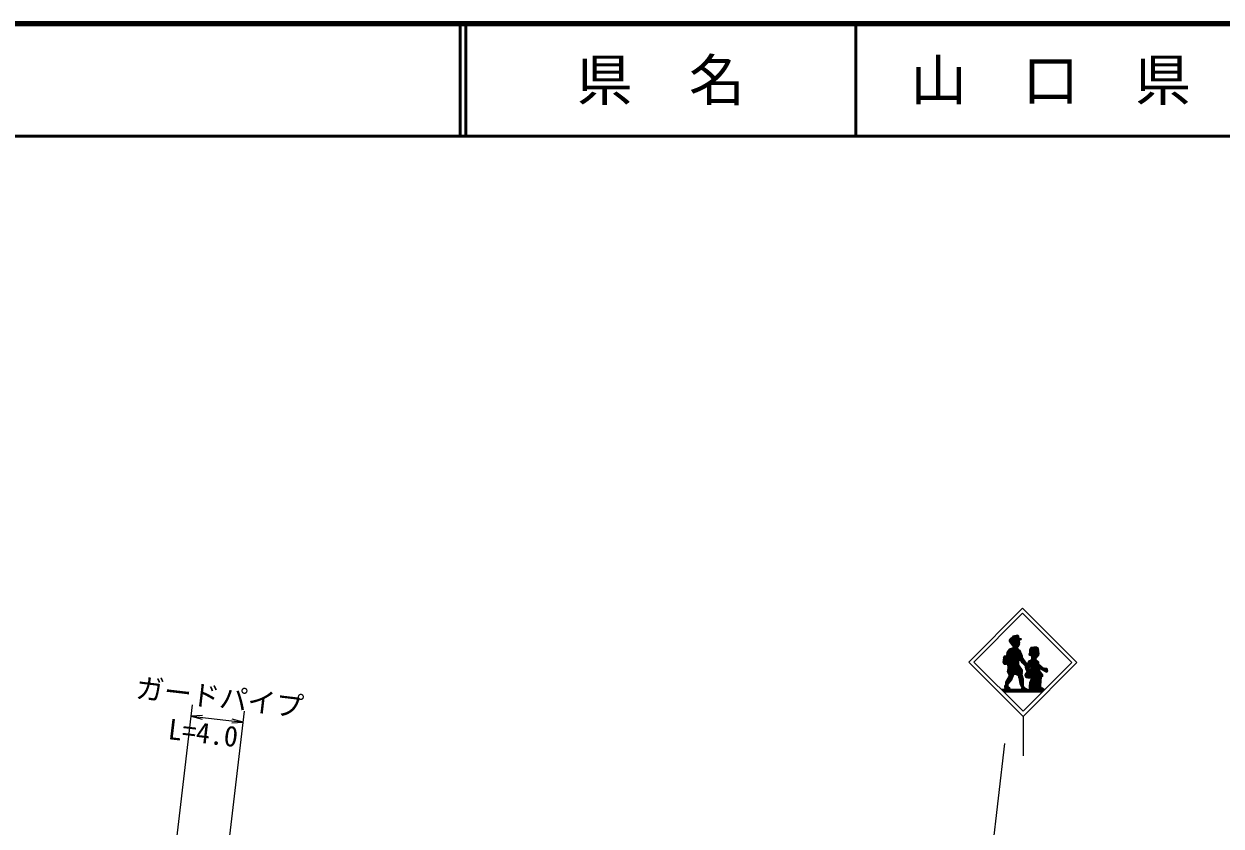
# Model space of a CAD drawing. Units: millimetres, scale not verified. Extents: x 40000 to 680000, y 20000 to 380000.
# Drawn here: x 258868 to 365556, y 308554 to 380000 of the extents above; entities that cross this region are included whole.
import ezdxf
from ezdxf.enums import TextEntityAlignment as Align

# ---------------------------------------------------------------- set-up
doc = ezdxf.new("R2010")
doc.units = ezdxf.units.MM
doc.header["$LTSCALE"] = 1000
for name, color, linetype, lineweight in [('M-STR-HTXT', 7, 'Continuous', 13), ('M-STR-STRC', 7, 'Continuous', 13), ('M-TTL', 2, 'Continuous', 140), ('M-TTL-LINE', 7, 'Continuous', 50)]:
    doc.layers.add(name, color=color, linetype=linetype, lineweight=lineweight)
doc.layers.add('M-TTL-TXT', color=7, linetype='Continuous')
doc.styles.add('ＭＳ ゴシック', font='')
doc.styles.get('ＭＳ ゴシック').set_extended_font_data('MS Gothic')

# ---------------------------------------------------------------- blocks, each defined once
blk = doc.blocks.new('open_arrow')
at = {"color": 0, "linetype": 'Continuous', "lineweight": -2}
blk.add_lwpolyline([(7.5, 1.25), (0, 0), (7.5, -1.25)], dxfattribs=at)

msp = doc.modelspace()

# ---------------------------------------------------------------- hatches: boundary and pattern name
at = {"layer": 'M-STR-STRC'}
h = msp.add_hatch(dxfattribs=at)
h.set_pattern_fill('USER', color=256, style=0, pattern_type=2)
h.set_pattern_definition([(45, (347458, 325549), (-28.28427, 28.28427), [])])
h.paths.add_polyline_path([(347458, 325549), (346988, 325460), (346962, 325384), (346784, 325244, 0.45515), (346720, 324951), (347038, 324589), (347038, 324423), (346682, 324296), (346453, 324003), (346440, 323711), (346237, 323698), (346161, 323545), (346122, 323125, 0.48538), (346415, 322979), (346517, 323068), (346555, 322559), (346504, 322330), (346644, 322038), (346644, 321885), (346351, 321376), (346351, 321109, 0.4249), (346262, 320905), (346449, 320714), (345968, 320714), (346193, 320489), (349620, 320489), (349846, 320714), (349698, 320714), (349693, 320791, 0.49263), (349636, 320851), (349539, 320870, -0.16717), (349469, 321010), (349507, 321503), (349520, 321821), (349359, 320714, -0.29644), (349260, 320827), (349112, 321325), (349112, 321707), (348992, 321677), (348763, 321115, 0.19412), (348775, 320943), (348963, 320749), (348965, 320714), (346795, 320714, 0.32311), (346720, 320822), (346606, 320911, -0.40358), (346593, 321198), (346911, 321592), (347102, 322038, -0.46172), (347547, 321758), (347611, 321261), (347815, 320867, 0.16667), (347776, 320714), (348264, 320714, 0.34897), (348158, 320816, -0.23044), (347955, 321007), (347942, 321643), (347840, 322012), (347866, 322445), (347547, 322915), (347535, 323297), (347649, 323323), (347815, 323106, 0.09017), (348095, 322877), (348145, 322572), (348285, 322279), (348539, 322486), (348596, 322499), (348621, 322563), (348583, 322639), (348532, 322665), (348469, 322633), (348456, 322563), (348481, 322518), (348532, 322483), (348285, 322279), (348095, 322063, 0.5884), (348324, 321758), (348667, 321719), (348476, 321312), (348464, 320969, 0.31163), (348476, 320829), (348634, 320714), (348965, 320714), (348963, 320749), (348775, 320943, -0.19412), (348763, 321115), (348992, 321677), (349112, 321707), (349112, 321325), (349260, 320827, 0.29644), (349359, 320714), (349520, 321821), (349634, 321872), (349647, 322025), (349380, 322381), (349405, 322585), (349507, 322572), (349583, 322457), (350029, 322228), (350079, 322368), (350016, 322610), (349710, 322661), (349291, 323017), (349278, 323170), (349062, 323386), (349087, 323564, 0.30622), (349341, 323921), (349316, 324073), (349296, 324382), (349099, 324490), (348876, 324490), (348616, 324455), (348502, 324239), (348502, 324010), (348451, 323908), (348476, 323755), (348565, 323755), (348705, 323653), (348693, 323386), (348413, 323272), (348374, 323068), (348171, 323106), (347827, 323577), (347827, 323704), (347611, 324226), (347433, 324315), (347420, 324506, 0.20238), (347624, 324875), (347598, 325028), (347624, 325155), (347751, 325180), (347764, 325244), (347586, 325257), (347547, 325384), (347547, 325460)])

# ---------------------------------------------------------------- linework, layer by layer
at = {"layer": 'M-STR-HTXT'}
for p, q in [((270526, 290792), (273885, 319340)), ((273768, 318347), (278405, 317801)), ((275201, 290562), (278522, 318794)), ((341613, 275549), (346275, 315919))]:
    msp.add_line(p, q, dxfattribs=at)
at = {"layer": 'M-STR-STRC'}
for p, q in [((346988, 325460), (346962, 325384)), ((347458, 325549), (346988, 325460)), ((347547, 325460), (347458, 325549)), ((347547, 325384), (347547, 325460)), ((347038, 324423), (346682, 324296)), ((347038, 324589), (346720, 324951)), ((346962, 325384), (346784, 325244)), ((347038, 324589), (347038, 324423)), ((347420, 324506), (347433, 324315)), ((347586, 325257), (347547, 325384)), ((347764, 325244), (347586, 325257)), ((347598, 325028), (347624, 325155)), ((347624, 324875), (347598, 325028)), ((347624, 325155), (347751, 325180)), ((347751, 325180), (347764, 325244)), ((348502, 324239), (348616, 324455)), ((348876, 324490), (348616, 324455)), ((349099, 324490), (348876, 324490)), ((349296, 324382), (349099, 324490)), ((349316, 324073), (349296, 324382)), ((346161, 323545), (346122, 323125)), ((346237, 323698), (346161, 323545)), ((346440, 323711), (346237, 323698)), ((346453, 324003), (346440, 323711)), ((346682, 324296), (346453, 324003)), ((347433, 324315), (347611, 324226)), ((347535, 323297), (347649, 323323)), ((347547, 322915), (347535, 323297)), ((347611, 324226), (347827, 323704)), ((347649, 323323), (347815, 323106)), ((347827, 323704), (347827, 323577)), ((347827, 323577), (348171, 323106)), ((348374, 323068), (348413, 323272)), ((348413, 323272), (348693, 323386)), ((348451, 323908), (348502, 324010)), ((348476, 323755), (348451, 323908)), ((348565, 323755), (348476, 323755)), ((348502, 324010), (348502, 324239)), ((348705, 323653), (348565, 323755)), ((348693, 323386), (348705, 323653)), ((349087, 323564), (349062, 323386)), ((349062, 323386), (349278, 323170)), ((349341, 323921), (349316, 324073)), ((346415, 322979), (346517, 323068)), ((346555, 322559), (346504, 322330)), ((346504, 322330), (346644, 322038)), ((346517, 323068), (346555, 322559)), ((347866, 322445), (347547, 322915)), ((347840, 322012), (347866, 322445)), ((348145, 322572), (348095, 322877)), ((348095, 322063), (348285, 322279)), ((348285, 322279), (348145, 322572)), ((348171, 323106), (348374, 323068)), ((349278, 323170), (349291, 323017)), ((349291, 323017), (349710, 322661)), ((349405, 322585), (349380, 322381)), ((349380, 322381), (349647, 322025)), ((349507, 322572), (349405, 322585)), ((349583, 322457), (349507, 322572)), ((350029, 322228), (349583, 322457)), ((349710, 322661), (350016, 322610)), ((350016, 322610), (350079, 322368)), ((350079, 322368), (350029, 322228)), ((346644, 321885), (346351, 321376)), ((346351, 321376), (346351, 321109)), ((346593, 321198), (346911, 321592)), ((346644, 322038), (346644, 321885)), ((346911, 321592), (347102, 322038)), ((347547, 321758), (347611, 321261)), ((347611, 321261), (347815, 320867)), ((347942, 321643), (347840, 322012)), ((347955, 321007), (347942, 321643)), ((348324, 321758), (348667, 321719)), ((348476, 321312), (348464, 320969)), ((348667, 321719), (348476, 321312)), ((348763, 321115), (348992, 321677)), ((348992, 321677), (349112, 321707)), ((349112, 321707), (349112, 321325)), ((349112, 321325), (349260, 320827)), ((349507, 321503), (349469, 321010)), ((349520, 321821), (349507, 321503)), ((349634, 321872), (349520, 321821)), ((349647, 322025), (349634, 321872)), ((349846, 320714), (345968, 320714)), ((349620, 320489), (346193, 320489)), ((346262, 320905), (346449, 320714)), ((346720, 320822), (346606, 320911)), ((348476, 320829), (348634, 320714)), ((348963, 320749), (348775, 320943)), ((348965, 320714), (348963, 320749)), ((349539, 320870), (349636, 320851)), ((349693, 320791), (349698, 320714)), ((347907, 318323), (347907, 314795))]:
    msp.add_line(p, q, dxfattribs=at)
for points in [[(347907, 318323), (352705, 323121), (347868, 327958), (343070, 323160)], [(347907, 318775), (352252, 323121), (347868, 327505), (343522, 323160)]]:
    msp.add_lwpolyline(points, close=True, dxfattribs=at)
msp.add_circle((348532, 322563), 80, dxfattribs=at)
for centre, radius, start, end in [((346880, 325070), 199, 118.79004, 216.68041), ((347085, 324932), 542, 308.23108, 353.99575), ((348951, 323931), 391, 290.41115, 358.5135), ((346326, 323167), 208, 191.65325, 295.21665), ((348584, 323762), 1011, 220.40575, 241.01544), ((346748, 321061), 206, 138.58914, 226.50046), ((347205, 321708), 346, 8.28006, 107.41535), ((348294, 321974), 218, 155.9245, 277.81529), ((346405, 320964), 154, 110.329, 202.41225), ((346683, 320717), 112, 358.64882, 70.27282), ((348018, 320735), 243, 147.03911, 184.8884), ((348252, 321121), 319, 200.89423, 252.80099), ((348147, 320699), 118, 7.62151, 84.57141), ((348571, 320908), 124, 150.57683, 219.81203), ((348982, 321045), 230, 162.2656, 206.20719), ((349397, 320847), 138, 188.21916, 254.26685), ((349707, 321042), 241, 187.58475, 225.54535), ((349641, 320799), 52.5, 350.99976, 95.90392)]:
    msp.add_arc(centre, radius, start, end, dxfattribs=at)
at = {"layer": 'M-TTL'}
msp.add_line((680000, 380000), (40000, 380000), dxfattribs=at)
at = {"layer": 'M-TTL-LINE'}
for p, q in [((297750, 380000), (297750, 370000)), ((298250, 380000), (298250, 370000)), ((333000, 380000), (333000, 370000)), ((40000, 370000), (680000, 370000))]:
    msp.add_line(p, q, dxfattribs=at)

# ---------------------------------------------------------------- block references
at = {"layer": 'M-STR-HTXT', "xscale": 133, "yscale": 133}
for p, rotation in [((273768, 318347), 353.3), ((278405, 317801), 173.3)]:
    msp.add_blockref('open_arrow', p, dxfattribs=dict(at, rotation=rotation))

# ---------------------------------------------------------------- texts
at = {"layer": 'M-STR-HTXT', "style": 'ＭＳ ゴシック'}
for s, p in [('ガードパイプ', (276145, 318570)), ('L=4.0', (274672, 315395))]:
    msp.add_text(s, height=1833, rotation=353.29, dxfattribs=at).set_placement(p, align=Align.BOTTOM_CENTER)
at = {"layer": 'M-TTL-TXT', "style": 'ＭＳ ゴシック'}
for s, p in [('県\u3000名', (315625, 375000)), ('山\u3000口\u3000県', (350375, 375000))]:
    msp.add_text(s, height=3666, dxfattribs=at).set_placement(p, align=Align.MIDDLE_CENTER)

doc.saveas('drawing.dxf')
